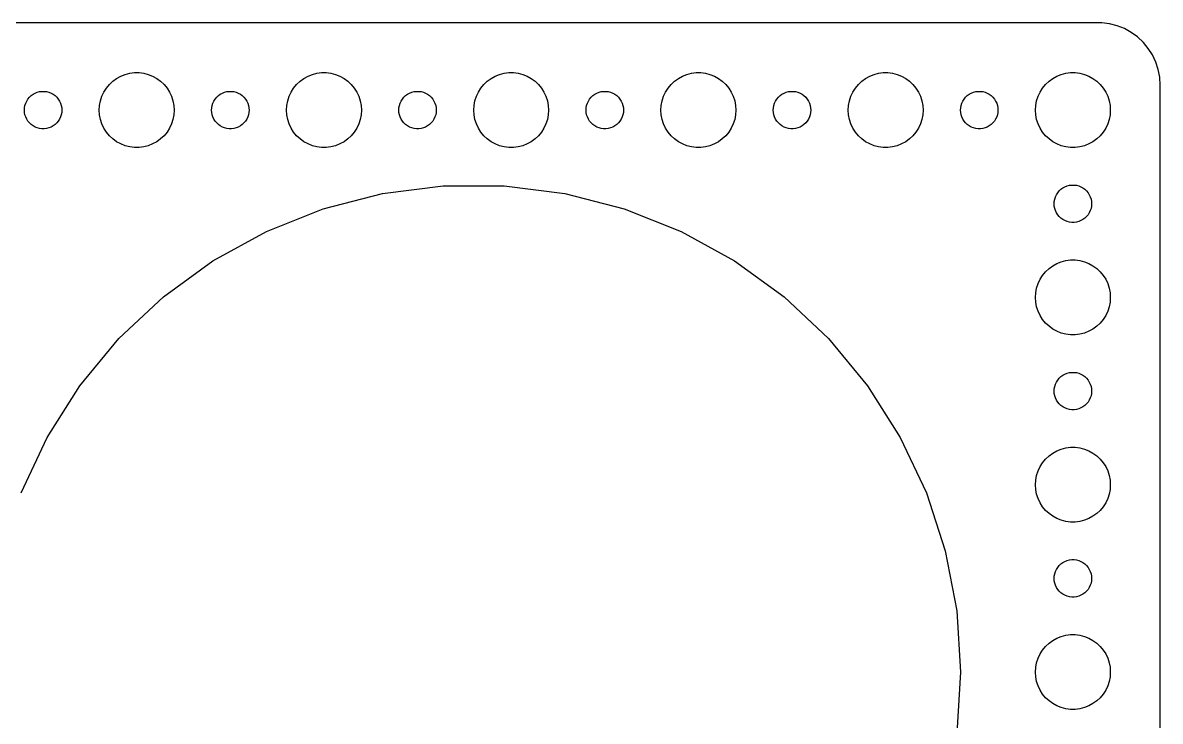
# Model space of a CAD drawing. Header units: metres. Extents: x -180 to 180, y -52 to 52.
# Drawn here: x 88.4 to 179.5, y -3.9 to 52 of the extents above; entities that cross this region are included whole.
import ezdxf

# ---------------------------------------------------------------- set-up
doc = ezdxf.new("R2010")
doc.units = ezdxf.units.M

msp = doc.modelspace()

# ---------------------------------------------------------------- linework, layer by layer
for p, q in [((174.814, 51.9901), (-174.814, 51.9901)), ((175.437, 51.9114), (174.814, 51.9901)), ((176.045, 51.7553), (175.437, 51.9114)), ((176.629, 51.5241), (176.045, 51.7553)), ((177.179, 51.2216), (176.629, 51.5241)), ((177.687, 50.8526), (177.179, 51.2216)), ((178.145, 50.4227), (177.687, 50.8526)), ((178.545, 49.9389), (178.145, 50.4227)), ((178.882, 49.4088), (178.545, 49.9389)), ((179.149, 48.8406), (178.882, 49.4088)), ((179.343, 48.2434), (179.149, 48.8406)), ((95.5877, 47.3115), (95.8925, 47.533)), ((95.8925, 47.533), (96.2227, 47.7145)), ((96.2227, 47.7145), (96.573, 47.8532)), ((96.573, 47.8532), (96.9379, 47.9469)), ((96.9379, 47.9469), (97.3116, 47.9941)), ((97.3116, 47.9941), (97.6884, 47.9941)), ((97.6884, 47.9941), (98.0621, 47.9469)), ((98.0621, 47.9469), (98.427, 47.8532)), ((98.427, 47.8532), (98.7773, 47.7145)), ((98.7773, 47.7145), (99.1075, 47.533)), ((99.1075, 47.533), (99.4123, 47.3115)), ((110.588, 47.3115), (110.893, 47.533)), ((110.893, 47.533), (111.223, 47.7145)), ((111.223, 47.7145), (111.573, 47.8532)), ((111.573, 47.8532), (111.938, 47.9469)), ((111.938, 47.9469), (112.312, 47.9941)), ((112.312, 47.9941), (112.688, 47.9941)), ((112.688, 47.9941), (113.062, 47.9469)), ((113.062, 47.9469), (113.427, 47.8532)), ((113.427, 47.8532), (113.777, 47.7145)), ((113.777, 47.7145), (114.107, 47.533)), ((114.107, 47.533), (114.412, 47.3115)), ((125.588, 47.3115), (125.893, 47.533)), ((125.893, 47.533), (126.223, 47.7145)), ((126.223, 47.7145), (126.573, 47.8532)), ((126.573, 47.8532), (126.938, 47.9469)), ((126.938, 47.9469), (127.312, 47.9941)), ((127.312, 47.9941), (127.688, 47.9941)), ((127.688, 47.9941), (128.062, 47.9469)), ((128.062, 47.9469), (128.427, 47.8532)), ((128.427, 47.8532), (128.777, 47.7145)), ((128.777, 47.7145), (129.107, 47.533)), ((129.107, 47.533), (129.412, 47.3115)), ((140.588, 47.3115), (140.893, 47.533)), ((140.893, 47.533), (141.223, 47.7145)), ((141.223, 47.7145), (141.573, 47.8532)), ((141.573, 47.8532), (141.938, 47.9469)), ((141.938, 47.9469), (142.312, 47.9941)), ((142.312, 47.9941), (142.688, 47.9941)), ((142.688, 47.9941), (143.062, 47.9469)), ((143.062, 47.9469), (143.427, 47.8532)), ((143.427, 47.8532), (143.777, 47.7145)), ((143.777, 47.7145), (144.107, 47.533)), ((144.107, 47.533), (144.412, 47.3115)), ((155.588, 47.3115), (155.893, 47.533)), ((155.893, 47.533), (156.223, 47.7145)), ((156.223, 47.7145), (156.573, 47.8532)), ((156.573, 47.8532), (156.938, 47.9469)), ((156.938, 47.9469), (157.312, 47.9941)), ((157.312, 47.9941), (157.688, 47.9941)), ((157.688, 47.9941), (158.062, 47.9469)), ((158.062, 47.9469), (158.427, 47.8532)), ((158.427, 47.8532), (158.777, 47.7145)), ((158.777, 47.7145), (159.107, 47.533)), ((159.107, 47.533), (159.412, 47.3115)), ((170.588, 47.3115), (170.893, 47.533)), ((170.893, 47.533), (171.223, 47.7145)), ((171.223, 47.7145), (171.573, 47.8532)), ((171.573, 47.8532), (171.938, 47.9469)), ((171.938, 47.9469), (172.312, 47.9941)), ((172.312, 47.9941), (172.688, 47.9941)), ((172.688, 47.9941), (173.062, 47.9469)), ((173.062, 47.9469), (173.427, 47.8532)), ((173.427, 47.8532), (173.777, 47.7145)), ((173.777, 47.7145), (174.107, 47.533)), ((174.107, 47.533), (174.412, 47.3115)), ((179.461, 47.6267), (179.343, 48.2434)), ((179.5, 47), (179.461, 47.6267)), ((89.7189, 46.4734), (89.9058, 46.497)), ((89.9058, 46.497), (90.0942, 46.497)), ((90.0942, 46.497), (90.2811, 46.4734)), ((94.8711, 46.4453), (95.073, 46.7634)), ((95.073, 46.7634), (95.3131, 47.0536)), ((95.3131, 47.0536), (95.5877, 47.3115)), ((99.4123, 47.3115), (99.6869, 47.0536)), ((99.6869, 47.0536), (99.927, 46.7634)), ((99.927, 46.7634), (100.129, 46.4453)), ((104.719, 46.4734), (104.906, 46.497)), ((104.906, 46.497), (105.094, 46.497)), ((105.094, 46.497), (105.281, 46.4734)), ((109.871, 46.4453), (110.073, 46.7634)), ((110.073, 46.7634), (110.313, 47.0536)), ((110.313, 47.0536), (110.588, 47.3115)), ((114.412, 47.3115), (114.687, 47.0536)), ((114.687, 47.0536), (114.927, 46.7634)), ((114.927, 46.7634), (115.129, 46.4453)), ((119.719, 46.4734), (119.906, 46.497)), ((119.906, 46.497), (120.094, 46.497)), ((120.094, 46.497), (120.281, 46.4734)), ((124.871, 46.4453), (125.073, 46.7634)), ((125.073, 46.7634), (125.313, 47.0536)), ((125.313, 47.0536), (125.588, 47.3115)), ((129.412, 47.3115), (129.687, 47.0536)), ((129.687, 47.0536), (129.927, 46.7634)), ((129.927, 46.7634), (130.129, 46.4453)), ((134.719, 46.4734), (134.906, 46.497)), ((134.906, 46.497), (135.094, 46.497)), ((135.094, 46.497), (135.281, 46.4734)), ((139.871, 46.4453), (140.073, 46.7634)), ((140.073, 46.7634), (140.313, 47.0536)), ((140.313, 47.0536), (140.588, 47.3115)), ((144.412, 47.3115), (144.687, 47.0536)), ((144.687, 47.0536), (144.927, 46.7634)), ((144.927, 46.7634), (145.129, 46.4453)), ((149.719, 46.4734), (149.906, 46.497)), ((149.906, 46.497), (150.094, 46.497)), ((150.094, 46.497), (150.281, 46.4734)), ((154.871, 46.4453), (155.073, 46.7634)), ((155.073, 46.7634), (155.313, 47.0536)), ((155.313, 47.0536), (155.588, 47.3115)), ((159.412, 47.3115), (159.687, 47.0536)), ((159.687, 47.0536), (159.927, 46.7634)), ((159.927, 46.7634), (160.129, 46.4453)), ((164.719, 46.4734), (164.906, 46.497)), ((164.906, 46.497), (165.094, 46.497)), ((165.094, 46.497), (165.281, 46.4734)), ((169.871, 46.4453), (170.073, 46.7634)), ((170.073, 46.7634), (170.313, 47.0536)), ((170.313, 47.0536), (170.588, 47.3115)), ((174.412, 47.3115), (174.687, 47.0536)), ((174.687, 47.0536), (174.927, 46.7634)), ((174.927, 46.7634), (175.129, 46.4453)), ((179.5, -47), (179.5, 47)), ((88.6053, 45.5522), (88.6855, 45.7226)), ((88.6855, 45.7226), (88.7865, 45.8817)), ((88.7865, 45.8817), (88.9065, 46.0268)), ((88.9065, 46.0268), (89.0439, 46.1558)), ((89.0439, 46.1558), (89.1963, 46.2665)), ((89.1963, 46.2665), (89.3613, 46.3572)), ((89.3613, 46.3572), (89.5365, 46.4266)), ((89.5365, 46.4266), (89.7189, 46.4734)), ((90.2811, 46.4734), (90.4635, 46.4266)), ((90.4635, 46.4266), (90.6387, 46.3572)), ((90.6387, 46.3572), (90.8037, 46.2665)), ((90.8037, 46.2665), (90.9561, 46.1558)), ((90.9561, 46.1558), (91.0934, 46.0268)), ((91.0934, 46.0268), (91.2135, 45.8817)), ((91.2135, 45.8817), (91.3145, 45.7226)), ((91.3145, 45.7226), (91.3947, 45.5522)), ((94.5237, 45.376), (94.5943, 45.7461)), ((94.5943, 45.7461), (94.7107, 46.1044)), ((94.7107, 46.1044), (94.8711, 46.4453)), ((100.129, 46.4453), (100.289, 46.1044)), ((100.289, 46.1044), (100.406, 45.7461)), ((100.406, 45.7461), (100.476, 45.376)), ((103.605, 45.5522), (103.686, 45.7226)), ((103.686, 45.7226), (103.786, 45.8817)), ((103.786, 45.8817), (103.907, 46.0268)), ((103.907, 46.0268), (104.044, 46.1558)), ((104.044, 46.1558), (104.196, 46.2665)), ((104.196, 46.2665), (104.361, 46.3572)), ((104.361, 46.3572), (104.536, 46.4266)), ((104.536, 46.4266), (104.719, 46.4734)), ((105.281, 46.4734), (105.464, 46.4266)), ((105.464, 46.4266), (105.639, 46.3572)), ((105.639, 46.3572), (105.804, 46.2665)), ((105.804, 46.2665), (105.956, 46.1558)), ((105.956, 46.1558), (106.093, 46.0268)), ((106.093, 46.0268), (106.214, 45.8817)), ((106.214, 45.8817), (106.314, 45.7226)), ((106.314, 45.7226), (106.395, 45.5522)), ((109.524, 45.376), (109.594, 45.7461)), ((109.594, 45.7461), (109.711, 46.1044)), ((109.711, 46.1044), (109.871, 46.4453)), ((115.129, 46.4453), (115.289, 46.1044)), ((115.289, 46.1044), (115.406, 45.7461)), ((115.406, 45.7461), (115.476, 45.376)), ((118.605, 45.5522), (118.686, 45.7226)), ((118.686, 45.7226), (118.786, 45.8817)), ((118.786, 45.8817), (118.907, 46.0268)), ((118.907, 46.0268), (119.044, 46.1558)), ((119.044, 46.1558), (119.196, 46.2665)), ((119.196, 46.2665), (119.361, 46.3572)), ((119.361, 46.3572), (119.536, 46.4266)), ((119.536, 46.4266), (119.719, 46.4734)), ((120.281, 46.4734), (120.464, 46.4266)), ((120.464, 46.4266), (120.639, 46.3572)), ((120.639, 46.3572), (120.804, 46.2665)), ((120.804, 46.2665), (120.956, 46.1558)), ((120.956, 46.1558), (121.093, 46.0268)), ((121.093, 46.0268), (121.214, 45.8817)), ((121.214, 45.8817), (121.314, 45.7226)), ((121.314, 45.7226), (121.395, 45.5522)), ((124.524, 45.376), (124.594, 45.7461)), ((124.594, 45.7461), (124.711, 46.1044)), ((124.711, 46.1044), (124.871, 46.4453)), ((130.129, 46.4453), (130.289, 46.1044)), ((130.289, 46.1044), (130.406, 45.7461)), ((130.406, 45.7461), (130.476, 45.376)), ((133.605, 45.5522), (133.686, 45.7226)), ((133.686, 45.7226), (133.786, 45.8817)), ((133.786, 45.8817), (133.907, 46.0268)), ((133.907, 46.0268), (134.044, 46.1558)), ((134.044, 46.1558), (134.196, 46.2665)), ((134.196, 46.2665), (134.361, 46.3572)), ((134.361, 46.3572), (134.536, 46.4266)), ((134.536, 46.4266), (134.719, 46.4734)), ((135.281, 46.4734), (135.464, 46.4266)), ((135.464, 46.4266), (135.639, 46.3572)), ((135.639, 46.3572), (135.804, 46.2665)), ((135.804, 46.2665), (135.956, 46.1558)), ((135.956, 46.1558), (136.093, 46.0268)), ((136.093, 46.0268), (136.214, 45.8817)), ((136.214, 45.8817), (136.314, 45.7226)), ((136.314, 45.7226), (136.395, 45.5522)), ((139.524, 45.376), (139.594, 45.7461)), ((139.594, 45.7461), (139.711, 46.1044)), ((139.711, 46.1044), (139.871, 46.4453)), ((145.129, 46.4453), (145.289, 46.1044)), ((145.289, 46.1044), (145.406, 45.7461)), ((145.406, 45.7461), (145.476, 45.376)), ((148.605, 45.5522), (148.686, 45.7226)), ((148.686, 45.7226), (148.786, 45.8817)), ((148.786, 45.8817), (148.907, 46.0268)), ((148.907, 46.0268), (149.044, 46.1558)), ((149.044, 46.1558), (149.196, 46.2665)), ((149.196, 46.2665), (149.361, 46.3572)), ((149.361, 46.3572), (149.536, 46.4266)), ((149.536, 46.4266), (149.719, 46.4734)), ((150.281, 46.4734), (150.464, 46.4266)), ((150.464, 46.4266), (150.639, 46.3572)), ((150.639, 46.3572), (150.804, 46.2665)), ((150.804, 46.2665), (150.956, 46.1558)), ((150.956, 46.1558), (151.093, 46.0268)), ((151.093, 46.0268), (151.214, 45.8817)), ((151.214, 45.8817), (151.314, 45.7226)), ((151.314, 45.7226), (151.395, 45.5522)), ((154.524, 45.376), (154.594, 45.7461)), ((154.594, 45.7461), (154.711, 46.1044)), ((154.711, 46.1044), (154.871, 46.4453)), ((160.129, 46.4453), (160.289, 46.1044)), ((160.289, 46.1044), (160.406, 45.7461)), ((160.406, 45.7461), (160.476, 45.376)), ((163.605, 45.5522), (163.686, 45.7226)), ((163.686, 45.7226), (163.786, 45.8817)), ((163.786, 45.8817), (163.907, 46.0268)), ((163.907, 46.0268), (164.044, 46.1558)), ((164.044, 46.1558), (164.196, 46.2665)), ((164.196, 46.2665), (164.361, 46.3572)), ((164.361, 46.3572), (164.536, 46.4266)), ((164.536, 46.4266), (164.719, 46.4734)), ((165.281, 46.4734), (165.464, 46.4266)), ((165.464, 46.4266), (165.639, 46.3572)), ((165.639, 46.3572), (165.804, 46.2665)), ((165.804, 46.2665), (165.956, 46.1558)), ((165.956, 46.1558), (166.093, 46.0268)), ((166.093, 46.0268), (166.214, 45.8817)), ((166.214, 45.8817), (166.314, 45.7226)), ((166.314, 45.7226), (166.395, 45.5522)), ((169.524, 45.376), (169.594, 45.7461)), ((169.594, 45.7461), (169.711, 46.1044)), ((169.711, 46.1044), (169.871, 46.4453)), ((175.129, 46.4453), (175.289, 46.1044)), ((175.289, 46.1044), (175.406, 45.7461)), ((175.406, 45.7461), (175.476, 45.376)), ((88.5, 45), (88.5118, 45.188)), ((88.5118, 44.812), (88.5, 45)), ((88.5118, 45.188), (88.5471, 45.373)), ((88.5471, 44.627), (88.5118, 44.812)), ((88.5471, 45.373), (88.6053, 45.5522)), ((91.3947, 45.5522), (91.4529, 45.373)), ((91.4529, 45.373), (91.4882, 45.188)), ((91.4882, 44.812), (91.4529, 44.627)), ((91.4882, 45.188), (91.5, 45)), ((91.5, 45), (91.4882, 44.812)), ((94.5, 45), (94.5237, 45.376)), ((94.5237, 44.624), (94.5, 45)), ((100.476, 45.376), (100.5, 45)), ((100.5, 45), (100.476, 44.624)), ((103.5, 45), (103.512, 45.188)), ((103.512, 44.812), (103.5, 45)), ((103.512, 45.188), (103.547, 45.373)), ((103.547, 44.627), (103.512, 44.812)), ((103.547, 45.373), (103.605, 45.5522)), ((106.395, 45.5522), (106.453, 45.373)), ((106.453, 45.373), (106.488, 45.188)), ((106.488, 44.812), (106.453, 44.627)), ((106.488, 45.188), (106.5, 45)), ((106.5, 45), (106.488, 44.812)), ((109.5, 45), (109.524, 45.376)), ((109.524, 44.624), (109.5, 45)), ((115.476, 45.376), (115.5, 45)), ((115.5, 45), (115.476, 44.624)), ((118.5, 45), (118.512, 45.188)), ((118.512, 44.812), (118.5, 45)), ((118.512, 45.188), (118.547, 45.373)), ((118.547, 44.627), (118.512, 44.812)), ((118.547, 45.373), (118.605, 45.5522)), ((121.395, 45.5522), (121.453, 45.373)), ((121.453, 45.373), (121.488, 45.188)), ((121.488, 44.812), (121.453, 44.627)), ((121.488, 45.188), (121.5, 45)), ((121.5, 45), (121.488, 44.812)), ((124.5, 45), (124.524, 45.376)), ((124.524, 44.624), (124.5, 45)), ((130.476, 45.376), (130.5, 45)), ((130.5, 45), (130.476, 44.624)), ((133.5, 45), (133.512, 45.188)), ((133.512, 44.812), (133.5, 45)), ((133.512, 45.188), (133.547, 45.373)), ((133.547, 44.627), (133.512, 44.812)), ((133.547, 45.373), (133.605, 45.5522)), ((136.395, 45.5522), (136.453, 45.373)), ((136.453, 45.373), (136.488, 45.188)), ((136.488, 44.812), (136.453, 44.627)), ((136.488, 45.188), (136.5, 45)), ((136.5, 45), (136.488, 44.812)), ((139.5, 45), (139.524, 45.376)), ((139.524, 44.624), (139.5, 45)), ((145.476, 45.376), (145.5, 45)), ((145.5, 45), (145.476, 44.624)), ((148.5, 45), (148.512, 45.188)), ((148.512, 44.812), (148.5, 45)), ((148.512, 45.188), (148.547, 45.373)), ((148.547, 44.627), (148.512, 44.812)), ((148.547, 45.373), (148.605, 45.5522)), ((151.395, 45.5522), (151.453, 45.373)), ((151.453, 45.373), (151.488, 45.188)), ((151.488, 44.812), (151.453, 44.627)), ((151.488, 45.188), (151.5, 45)), ((151.5, 45), (151.488, 44.812)), ((154.5, 45), (154.524, 45.376)), ((154.524, 44.624), (154.5, 45)), ((160.476, 45.376), (160.5, 45)), ((160.5, 45), (160.476, 44.624)), ((163.5, 45), (163.512, 45.188)), ((163.512, 44.812), (163.5, 45)), ((163.512, 45.188), (163.547, 45.373)), ((163.547, 44.627), (163.512, 44.812)), ((163.547, 45.373), (163.605, 45.5522)), ((166.395, 45.5522), (166.453, 45.373)), ((166.453, 45.373), (166.488, 45.188)), ((166.488, 44.812), (166.453, 44.627)), ((166.488, 45.188), (166.5, 45)), ((166.5, 45), (166.488, 44.812)), ((169.5, 45), (169.524, 45.376)), ((169.524, 44.624), (169.5, 45)), ((175.476, 45.376), (175.5, 45)), ((175.5, 45), (175.476, 44.624)), ((88.6053, 44.4478), (88.5471, 44.627)), ((88.6855, 44.2774), (88.6053, 44.4478)), ((88.7865, 44.1183), (88.6855, 44.2774)), ((88.9065, 43.9732), (88.7865, 44.1183)), ((89.0439, 43.8442), (88.9065, 43.9732)), ((89.1963, 43.7335), (89.0439, 43.8442)), ((90.9561, 43.8442), (90.8037, 43.7335)), ((91.0934, 43.9732), (90.9561, 43.8442)), ((91.2135, 44.1183), (91.0934, 43.9732)), ((91.3145, 44.2774), (91.2135, 44.1183)), ((91.3947, 44.4478), (91.3145, 44.2774)), ((91.4529, 44.627), (91.3947, 44.4478)), ((94.5943, 44.2539), (94.5237, 44.624)), ((94.7107, 43.8956), (94.5943, 44.2539)), ((94.8711, 43.5547), (94.7107, 43.8956)), ((100.289, 43.8956), (100.129, 43.5547)), ((100.406, 44.2539), (100.289, 43.8956)), ((100.476, 44.624), (100.406, 44.2539)), ((103.605, 44.4478), (103.547, 44.627)), ((103.686, 44.2774), (103.605, 44.4478)), ((103.786, 44.1183), (103.686, 44.2774)), ((103.907, 43.9732), (103.786, 44.1183)), ((104.044, 43.8442), (103.907, 43.9732)), ((104.196, 43.7335), (104.044, 43.8442)), ((105.956, 43.8442), (105.804, 43.7335)), ((106.093, 43.9732), (105.956, 43.8442)), ((106.214, 44.1183), (106.093, 43.9732)), ((106.314, 44.2774), (106.214, 44.1183)), ((106.395, 44.4478), (106.314, 44.2774)), ((106.453, 44.627), (106.395, 44.4478)), ((109.594, 44.2539), (109.524, 44.624)), ((109.711, 43.8956), (109.594, 44.2539)), ((109.871, 43.5547), (109.711, 43.8956)), ((115.289, 43.8956), (115.129, 43.5547)), ((115.406, 44.2539), (115.289, 43.8956)), ((115.476, 44.624), (115.406, 44.2539)), ((118.605, 44.4478), (118.547, 44.627)), ((118.686, 44.2774), (118.605, 44.4478)), ((118.786, 44.1183), (118.686, 44.2774)), ((118.907, 43.9732), (118.786, 44.1183)), ((119.044, 43.8442), (118.907, 43.9732)), ((119.196, 43.7335), (119.044, 43.8442)), ((120.956, 43.8442), (120.804, 43.7335)), ((121.093, 43.9732), (120.956, 43.8442)), ((121.214, 44.1183), (121.093, 43.9732)), ((121.314, 44.2774), (121.214, 44.1183)), ((121.395, 44.4478), (121.314, 44.2774)), ((121.453, 44.627), (121.395, 44.4478)), ((124.594, 44.2539), (124.524, 44.624)), ((124.711, 43.8956), (124.594, 44.2539)), ((124.871, 43.5547), (124.711, 43.8956)), ((130.289, 43.8956), (130.129, 43.5547)), ((130.406, 44.2539), (130.289, 43.8956)), ((130.476, 44.624), (130.406, 44.2539)), ((133.605, 44.4478), (133.547, 44.627)), ((133.686, 44.2774), (133.605, 44.4478)), ((133.786, 44.1183), (133.686, 44.2774)), ((133.907, 43.9732), (133.786, 44.1183)), ((134.044, 43.8442), (133.907, 43.9732)), ((134.196, 43.7335), (134.044, 43.8442)), ((135.956, 43.8442), (135.804, 43.7335)), ((136.093, 43.9732), (135.956, 43.8442)), ((136.214, 44.1183), (136.093, 43.9732)), ((136.314, 44.2774), (136.214, 44.1183)), ((136.395, 44.4478), (136.314, 44.2774)), ((136.453, 44.627), (136.395, 44.4478)), ((139.594, 44.2539), (139.524, 44.624)), ((139.711, 43.8956), (139.594, 44.2539)), ((139.871, 43.5547), (139.711, 43.8956)), ((145.289, 43.8956), (145.129, 43.5547)), ((145.406, 44.2539), (145.289, 43.8956)), ((145.476, 44.624), (145.406, 44.2539)), ((148.605, 44.4478), (148.547, 44.627)), ((148.686, 44.2774), (148.605, 44.4478)), ((148.786, 44.1183), (148.686, 44.2774)), ((148.907, 43.9732), (148.786, 44.1183)), ((149.044, 43.8442), (148.907, 43.9732)), ((149.196, 43.7335), (149.044, 43.8442)), ((150.956, 43.8442), (150.804, 43.7335)), ((151.093, 43.9732), (150.956, 43.8442)), ((151.214, 44.1183), (151.093, 43.9732)), ((151.314, 44.2774), (151.214, 44.1183)), ((151.395, 44.4478), (151.314, 44.2774)), ((151.453, 44.627), (151.395, 44.4478)), ((154.594, 44.2539), (154.524, 44.624)), ((154.711, 43.8956), (154.594, 44.2539)), ((154.871, 43.5547), (154.711, 43.8956)), ((160.289, 43.8956), (160.129, 43.5547)), ((160.406, 44.2539), (160.289, 43.8956)), ((160.476, 44.624), (160.406, 44.2539)), ((163.605, 44.4478), (163.547, 44.627)), ((163.686, 44.2774), (163.605, 44.4478)), ((163.786, 44.1183), (163.686, 44.2774)), ((163.907, 43.9732), (163.786, 44.1183)), ((164.044, 43.8442), (163.907, 43.9732)), ((164.196, 43.7335), (164.044, 43.8442)), ((165.956, 43.8442), (165.804, 43.7335)), ((166.093, 43.9732), (165.956, 43.8442)), ((166.214, 44.1183), (166.093, 43.9732)), ((166.314, 44.2774), (166.214, 44.1183)), ((166.395, 44.4478), (166.314, 44.2774)), ((166.453, 44.627), (166.395, 44.4478)), ((169.594, 44.2539), (169.524, 44.624)), ((169.711, 43.8956), (169.594, 44.2539)), ((169.871, 43.5547), (169.711, 43.8956)), ((175.289, 43.8956), (175.129, 43.5547)), ((175.406, 44.2539), (175.289, 43.8956)), ((175.476, 44.624), (175.406, 44.2539)), ((89.3613, 43.6428), (89.1963, 43.7335)), ((89.5365, 43.5734), (89.3613, 43.6428)), ((89.7189, 43.5266), (89.5365, 43.5734)), ((89.9058, 43.503), (89.7189, 43.5266)), ((90.0942, 43.503), (89.9058, 43.503)), ((90.2811, 43.5266), (90.0942, 43.503)), ((90.4635, 43.5734), (90.2811, 43.5266)), ((90.6387, 43.6428), (90.4635, 43.5734)), ((90.8037, 43.7335), (90.6387, 43.6428)), ((95.073, 43.2366), (94.8711, 43.5547)), ((95.3131, 42.9464), (95.073, 43.2366)), ((95.5877, 42.6885), (95.3131, 42.9464)), ((99.6869, 42.9464), (99.4123, 42.6885)), ((99.927, 43.2366), (99.6869, 42.9464)), ((100.129, 43.5547), (99.927, 43.2366)), ((104.361, 43.6428), (104.196, 43.7335)), ((104.536, 43.5734), (104.361, 43.6428)), ((104.719, 43.5266), (104.536, 43.5734)), ((104.906, 43.503), (104.719, 43.5266)), ((105.094, 43.503), (104.906, 43.503)), ((105.281, 43.5266), (105.094, 43.503)), ((105.464, 43.5734), (105.281, 43.5266)), ((105.639, 43.6428), (105.464, 43.5734)), ((105.804, 43.7335), (105.639, 43.6428)), ((110.073, 43.2366), (109.871, 43.5547)), ((110.313, 42.9464), (110.073, 43.2366)), ((110.588, 42.6885), (110.313, 42.9464)), ((114.687, 42.9464), (114.412, 42.6885)), ((114.927, 43.2366), (114.687, 42.9464)), ((115.129, 43.5547), (114.927, 43.2366)), ((119.361, 43.6428), (119.196, 43.7335)), ((119.536, 43.5734), (119.361, 43.6428)), ((119.719, 43.5266), (119.536, 43.5734)), ((119.906, 43.503), (119.719, 43.5266)), ((120.094, 43.503), (119.906, 43.503)), ((120.281, 43.5266), (120.094, 43.503)), ((120.464, 43.5734), (120.281, 43.5266)), ((120.639, 43.6428), (120.464, 43.5734)), ((120.804, 43.7335), (120.639, 43.6428)), ((125.073, 43.2366), (124.871, 43.5547)), ((125.313, 42.9464), (125.073, 43.2366)), ((125.588, 42.6885), (125.313, 42.9464)), ((129.687, 42.9464), (129.412, 42.6885)), ((129.927, 43.2366), (129.687, 42.9464)), ((130.129, 43.5547), (129.927, 43.2366)), ((134.361, 43.6428), (134.196, 43.7335)), ((134.536, 43.5734), (134.361, 43.6428)), ((134.719, 43.5266), (134.536, 43.5734)), ((134.906, 43.503), (134.719, 43.5266)), ((135.094, 43.503), (134.906, 43.503)), ((135.281, 43.5266), (135.094, 43.503)), ((135.464, 43.5734), (135.281, 43.5266)), ((135.639, 43.6428), (135.464, 43.5734)), ((135.804, 43.7335), (135.639, 43.6428)), ((140.073, 43.2366), (139.871, 43.5547)), ((140.313, 42.9464), (140.073, 43.2366)), ((140.588, 42.6885), (140.313, 42.9464)), ((144.687, 42.9464), (144.412, 42.6885)), ((144.927, 43.2366), (144.687, 42.9464)), ((145.129, 43.5547), (144.927, 43.2366)), ((149.361, 43.6428), (149.196, 43.7335)), ((149.536, 43.5734), (149.361, 43.6428)), ((149.719, 43.5266), (149.536, 43.5734)), ((149.906, 43.503), (149.719, 43.5266)), ((150.094, 43.503), (149.906, 43.503)), ((150.281, 43.5266), (150.094, 43.503)), ((150.464, 43.5734), (150.281, 43.5266)), ((150.639, 43.6428), (150.464, 43.5734)), ((150.804, 43.7335), (150.639, 43.6428)), ((155.073, 43.2366), (154.871, 43.5547)), ((155.313, 42.9464), (155.073, 43.2366)), ((155.588, 42.6885), (155.313, 42.9464)), ((159.687, 42.9464), (159.412, 42.6885)), ((159.927, 43.2366), (159.687, 42.9464)), ((160.129, 43.5547), (159.927, 43.2366)), ((164.361, 43.6428), (164.196, 43.7335)), ((164.536, 43.5734), (164.361, 43.6428)), ((164.719, 43.5266), (164.536, 43.5734)), ((164.906, 43.503), (164.719, 43.5266)), ((165.094, 43.503), (164.906, 43.503)), ((165.281, 43.5266), (165.094, 43.503)), ((165.464, 43.5734), (165.281, 43.5266)), ((165.639, 43.6428), (165.464, 43.5734)), ((165.804, 43.7335), (165.639, 43.6428)), ((170.073, 43.2366), (169.871, 43.5547)), ((170.313, 42.9464), (170.073, 43.2366)), ((170.588, 42.6885), (170.313, 42.9464)), ((174.687, 42.9464), (174.412, 42.6885)), ((174.927, 43.2366), (174.687, 42.9464)), ((175.129, 43.5547), (174.927, 43.2366)), ((95.8925, 42.467), (95.5877, 42.6885)), ((96.2227, 42.2855), (95.8925, 42.467)), ((96.573, 42.1468), (96.2227, 42.2855)), ((96.9379, 42.0531), (96.573, 42.1468)), ((97.3116, 42.0059), (96.9379, 42.0531)), ((97.6884, 42.0059), (97.3116, 42.0059)), ((98.0621, 42.0531), (97.6884, 42.0059)), ((98.427, 42.1468), (98.0621, 42.0531)), ((98.7773, 42.2855), (98.427, 42.1468)), ((99.1075, 42.467), (98.7773, 42.2855)), ((99.4123, 42.6885), (99.1075, 42.467)), ((110.893, 42.467), (110.588, 42.6885)), ((111.223, 42.2855), (110.893, 42.467)), ((111.573, 42.1468), (111.223, 42.2855)), ((111.938, 42.0531), (111.573, 42.1468)), ((112.312, 42.0059), (111.938, 42.0531)), ((112.688, 42.0059), (112.312, 42.0059)), ((113.062, 42.0531), (112.688, 42.0059)), ((113.427, 42.1468), (113.062, 42.0531)), ((113.777, 42.2855), (113.427, 42.1468)), ((114.107, 42.467), (113.777, 42.2855)), ((114.412, 42.6885), (114.107, 42.467)), ((125.893, 42.467), (125.588, 42.6885)), ((126.223, 42.2855), (125.893, 42.467)), ((126.573, 42.1468), (126.223, 42.2855)), ((126.938, 42.0531), (126.573, 42.1468)), ((127.312, 42.0059), (126.938, 42.0531)), ((127.688, 42.0059), (127.312, 42.0059)), ((128.062, 42.0531), (127.688, 42.0059)), ((128.427, 42.1468), (128.062, 42.0531)), ((128.777, 42.2855), (128.427, 42.1468)), ((129.107, 42.467), (128.777, 42.2855)), ((129.412, 42.6885), (129.107, 42.467)), ((140.893, 42.467), (140.588, 42.6885)), ((141.223, 42.2855), (140.893, 42.467)), ((141.573, 42.1468), (141.223, 42.2855)), ((141.938, 42.0531), (141.573, 42.1468)), ((142.312, 42.0059), (141.938, 42.0531)), ((142.688, 42.0059), (142.312, 42.0059)), ((143.062, 42.0531), (142.688, 42.0059)), ((143.427, 42.1468), (143.062, 42.0531)), ((143.777, 42.2855), (143.427, 42.1468)), ((144.107, 42.467), (143.777, 42.2855)), ((144.412, 42.6885), (144.107, 42.467)), ((155.893, 42.467), (155.588, 42.6885)), ((156.223, 42.2855), (155.893, 42.467)), ((156.573, 42.1468), (156.223, 42.2855)), ((156.938, 42.0531), (156.573, 42.1468)), ((157.312, 42.0059), (156.938, 42.0531)), ((157.688, 42.0059), (157.312, 42.0059)), ((158.062, 42.0531), (157.688, 42.0059)), ((158.427, 42.1468), (158.062, 42.0531)), ((158.777, 42.2855), (158.427, 42.1468)), ((159.107, 42.467), (158.777, 42.2855)), ((159.412, 42.6885), (159.107, 42.467)), ((170.893, 42.467), (170.588, 42.6885)), ((171.223, 42.2855), (170.893, 42.467)), ((171.573, 42.1468), (171.223, 42.2855)), ((171.938, 42.0531), (171.573, 42.1468)), ((172.312, 42.0059), (171.938, 42.0531)), ((172.688, 42.0059), (172.312, 42.0059)), ((173.062, 42.0531), (172.688, 42.0059)), ((173.427, 42.1468), (173.062, 42.0531)), ((173.777, 42.2855), (173.427, 42.1468)), ((174.107, 42.467), (173.777, 42.2855)), ((174.412, 42.6885), (174.107, 42.467)), ((112.448, 37.0912), (117.192, 38.3092)), ((117.192, 38.3092), (122.051, 38.923)), ((122.051, 38.923), (126.949, 38.923)), ((126.949, 38.923), (131.808, 38.3092)), ((131.808, 38.3092), (136.552, 37.0912)), ((171.186, 38.2226), (171.286, 38.3817)), ((171.286, 38.3817), (171.407, 38.5268)), ((171.407, 38.5268), (171.544, 38.6558)), ((171.544, 38.6558), (171.696, 38.7665)), ((171.696, 38.7665), (171.861, 38.8572)), ((171.861, 38.8572), (172.036, 38.9266)), ((172.036, 38.9266), (172.219, 38.9734)), ((172.219, 38.9734), (172.406, 38.997)), ((172.406, 38.997), (172.594, 38.997)), ((172.594, 38.997), (172.781, 38.9734)), ((172.781, 38.9734), (172.964, 38.9266)), ((172.964, 38.9266), (173.139, 38.8572)), ((173.139, 38.8572), (173.304, 38.7665)), ((173.304, 38.7665), (173.456, 38.6558)), ((173.456, 38.6558), (173.593, 38.5268)), ((173.593, 38.5268), (173.714, 38.3817)), ((173.714, 38.3817), (173.814, 38.2226)), ((171, 37.5), (171.012, 37.688)), ((171.012, 37.312), (171, 37.5)), ((171.012, 37.688), (171.047, 37.873)), ((171.047, 37.873), (171.105, 38.0522)), ((171.105, 38.0522), (171.186, 38.2226)), ((173.814, 38.2226), (173.895, 38.0522)), ((173.895, 38.0522), (173.953, 37.873)), ((173.953, 37.873), (173.988, 37.688)), ((173.988, 37.688), (174, 37.5)), ((174, 37.5), (173.988, 37.312)), ((107.895, 35.2883), (112.448, 37.0912)), ((136.552, 37.0912), (141.105, 35.2883)), ((171.047, 37.127), (171.012, 37.312)), ((171.105, 36.9478), (171.047, 37.127)), ((171.186, 36.7774), (171.105, 36.9478)), ((171.286, 36.6183), (171.186, 36.7774)), ((171.407, 36.4732), (171.286, 36.6183)), ((171.544, 36.3442), (171.407, 36.4732)), ((173.593, 36.4732), (173.456, 36.3442)), ((173.714, 36.6183), (173.593, 36.4732)), ((173.814, 36.7774), (173.714, 36.6183)), ((173.895, 36.9478), (173.814, 36.7774)), ((173.953, 37.127), (173.895, 36.9478)), ((173.988, 37.312), (173.953, 37.127)), ((171.696, 36.2335), (171.544, 36.3442)), ((171.861, 36.1428), (171.696, 36.2335)), ((172.036, 36.0734), (171.861, 36.1428)), ((172.219, 36.0266), (172.036, 36.0734)), ((172.406, 36.003), (172.219, 36.0266)), ((172.594, 36.003), (172.406, 36.003)), ((172.781, 36.0266), (172.594, 36.003)), ((172.964, 36.0734), (172.781, 36.0266)), ((173.139, 36.1428), (172.964, 36.0734)), ((173.304, 36.2335), (173.139, 36.1428)), ((173.456, 36.3442), (173.304, 36.2335)), ((103.603, 32.9288), (107.895, 35.2883)), ((141.105, 35.2883), (145.397, 32.9288)), ((99.6405, 30.05), (103.603, 32.9288)), ((145.397, 32.9288), (149.36, 30.05)), ((171.223, 32.7145), (171.573, 32.8532)), ((171.573, 32.8532), (171.938, 32.9469)), ((171.938, 32.9469), (172.312, 32.9941)), ((172.312, 32.9941), (172.688, 32.9941)), ((172.688, 32.9941), (173.062, 32.9469)), ((173.062, 32.9469), (173.427, 32.8532)), ((173.427, 32.8532), (173.777, 32.7145)), ((170.073, 31.7634), (170.313, 32.0536)), ((170.313, 32.0536), (170.588, 32.3115)), ((170.588, 32.3115), (170.893, 32.533)), ((170.893, 32.533), (171.223, 32.7145)), ((173.777, 32.7145), (174.107, 32.533)), ((174.107, 32.533), (174.412, 32.3115)), ((174.412, 32.3115), (174.687, 32.0536)), ((174.687, 32.0536), (174.927, 31.7634)), ((169.594, 30.7461), (169.711, 31.1044)), ((169.711, 31.1044), (169.871, 31.4453)), ((169.871, 31.4453), (170.073, 31.7634)), ((174.927, 31.7634), (175.129, 31.4453)), ((175.129, 31.4453), (175.289, 31.1044)), ((175.289, 31.1044), (175.406, 30.7461)), ((169.5, 30), (169.524, 30.376)), ((169.524, 30.376), (169.594, 30.7461)), ((175.406, 30.7461), (175.476, 30.376)), ((175.476, 30.376), (175.5, 30)), ((96.0702, 26.6973), (99.6405, 30.05)), ((149.36, 30.05), (152.93, 26.6973)), ((169.524, 29.624), (169.5, 30)), ((169.594, 29.2539), (169.524, 29.624)), ((169.711, 28.8956), (169.594, 29.2539)), ((175.406, 29.2539), (175.289, 28.8956)), ((175.476, 29.624), (175.406, 29.2539)), ((175.5, 30), (175.476, 29.624)), ((169.871, 28.5547), (169.711, 28.8956)), ((170.073, 28.2366), (169.871, 28.5547)), ((175.129, 28.5547), (174.927, 28.2366)), ((175.289, 28.8956), (175.129, 28.5547)), ((170.313, 27.9464), (170.073, 28.2366)), ((170.588, 27.6884), (170.313, 27.9464)), ((170.893, 27.467), (170.588, 27.6884)), ((171.223, 27.2855), (170.893, 27.467)), ((174.107, 27.467), (173.777, 27.2855)), ((174.412, 27.6884), (174.107, 27.467)), ((174.687, 27.9464), (174.412, 27.6884)), ((174.927, 28.2366), (174.687, 27.9464)), ((92.9483, 22.9236), (96.0702, 26.6973)), ((152.93, 26.6973), (156.052, 22.9236)), ((171.573, 27.1468), (171.223, 27.2855)), ((171.938, 27.0531), (171.573, 27.1468)), ((172.312, 27.0059), (171.938, 27.0531)), ((172.688, 27.0059), (172.312, 27.0059)), ((173.062, 27.0531), (172.688, 27.0059)), ((173.427, 27.1468), (173.062, 27.0531)), ((173.777, 27.2855), (173.427, 27.1468)), ((171.544, 23.6558), (171.696, 23.7665)), ((171.696, 23.7665), (171.861, 23.8572)), ((171.861, 23.8572), (172.036, 23.9266)), ((172.036, 23.9266), (172.219, 23.9734)), ((172.219, 23.9734), (172.406, 23.997)), ((172.406, 23.997), (172.594, 23.997)), ((172.594, 23.997), (172.781, 23.9734)), ((172.781, 23.9734), (172.964, 23.9266)), ((172.964, 23.9266), (173.139, 23.8572)), ((173.139, 23.8572), (173.304, 23.7665)), ((173.304, 23.7665), (173.456, 23.6558)), ((90.324, 18.7884), (92.9483, 22.9236)), ((156.052, 22.9236), (158.676, 18.7884)), ((171.012, 22.688), (171.047, 22.873)), ((171.047, 22.873), (171.105, 23.0522)), ((171.105, 23.0522), (171.186, 23.2226)), ((171.186, 23.2226), (171.286, 23.3817)), ((171.286, 23.3817), (171.407, 23.5268)), ((171.407, 23.5268), (171.544, 23.6558)), ((173.456, 23.6558), (173.593, 23.5268)), ((173.593, 23.5268), (173.714, 23.3817)), ((173.714, 23.3817), (173.814, 23.2226)), ((173.814, 23.2226), (173.895, 23.0522)), ((173.895, 23.0522), (173.953, 22.873)), ((173.953, 22.873), (173.988, 22.688)), ((171, 22.5), (171.012, 22.688)), ((171.012, 22.312), (171, 22.5)), ((171.047, 22.127), (171.012, 22.312)), ((171.105, 21.9478), (171.047, 22.127)), ((171.186, 21.7774), (171.105, 21.9478)), ((173.895, 21.9478), (173.814, 21.7774)), ((173.953, 22.127), (173.895, 21.9478)), ((173.988, 22.312), (173.953, 22.127)), ((173.988, 22.688), (174, 22.5)), ((174, 22.5), (173.988, 22.312)), ((171.286, 21.6183), (171.186, 21.7774)), ((171.407, 21.4732), (171.286, 21.6183)), ((171.544, 21.3442), (171.407, 21.4732)), ((171.696, 21.2335), (171.544, 21.3442)), ((171.861, 21.1427), (171.696, 21.2335)), ((172.036, 21.0734), (171.861, 21.1427)), ((172.219, 21.0266), (172.036, 21.0734)), ((172.406, 21.003), (172.219, 21.0266)), ((172.594, 21.003), (172.406, 21.003)), ((172.781, 21.0266), (172.594, 21.003)), ((172.964, 21.0734), (172.781, 21.0266)), ((173.139, 21.1427), (172.964, 21.0734)), ((173.304, 21.2335), (173.139, 21.1427)), ((173.456, 21.3442), (173.304, 21.2335)), ((173.593, 21.4732), (173.456, 21.3442)), ((173.714, 21.6183), (173.593, 21.4732)), ((173.814, 21.7774), (173.714, 21.6183)), ((88.2387, 14.3569), (90.324, 18.7884)), ((158.676, 18.7884), (160.761, 14.3569)), ((170.588, 17.3115), (170.893, 17.533)), ((170.893, 17.533), (171.223, 17.7145)), ((171.223, 17.7145), (171.573, 17.8532)), ((171.573, 17.8532), (171.938, 17.9469)), ((171.938, 17.9469), (172.312, 17.9941)), ((172.312, 17.9941), (172.688, 17.9941)), ((172.688, 17.9941), (173.062, 17.9469)), ((173.062, 17.9469), (173.427, 17.8532)), ((173.427, 17.8532), (173.777, 17.7145)), ((173.777, 17.7145), (174.107, 17.533)), ((174.107, 17.533), (174.412, 17.3115)), ((169.711, 16.1044), (169.871, 16.4453)), ((169.871, 16.4453), (170.073, 16.7634)), ((170.073, 16.7634), (170.313, 17.0536)), ((170.313, 17.0536), (170.588, 17.3115)), ((174.412, 17.3115), (174.687, 17.0536)), ((174.687, 17.0536), (174.927, 16.7634)), ((174.927, 16.7634), (175.129, 16.4453)), ((175.129, 16.4453), (175.289, 16.1044)), ((169.524, 15.376), (169.594, 15.7461)), ((169.594, 15.7461), (169.711, 16.1044)), ((175.289, 16.1044), (175.406, 15.7461)), ((175.406, 15.7461), (175.476, 15.376)), ((169.5, 15), (169.524, 15.376)), ((169.524, 14.624), (169.5, 15)), ((169.594, 14.2539), (169.524, 14.624)), ((175.476, 14.624), (175.406, 14.2539)), ((175.476, 15.376), (175.5, 15)), ((175.5, 15), (175.476, 14.624)), ((160.761, 14.3569), (162.275, 9.6989)), ((169.711, 13.8956), (169.594, 14.2539)), ((169.871, 13.5547), (169.711, 13.8956)), ((175.289, 13.8956), (175.129, 13.5547)), ((175.406, 14.2539), (175.289, 13.8956)), ((170.073, 13.2366), (169.871, 13.5547)), ((170.313, 12.9464), (170.073, 13.2366)), ((170.588, 12.6884), (170.313, 12.9464)), ((174.687, 12.9464), (174.412, 12.6884)), ((174.927, 13.2366), (174.687, 12.9464)), ((175.129, 13.5547), (174.927, 13.2366)), ((170.893, 12.467), (170.588, 12.6884)), ((171.223, 12.2855), (170.893, 12.467)), ((171.573, 12.1468), (171.223, 12.2855)), ((171.938, 12.0531), (171.573, 12.1468)), ((172.312, 12.0059), (171.938, 12.0531)), ((172.688, 12.0059), (172.312, 12.0059)), ((173.062, 12.0531), (172.688, 12.0059)), ((173.427, 12.1468), (173.062, 12.0531)), ((173.777, 12.2855), (173.427, 12.1468)), ((174.107, 12.467), (173.777, 12.2855)), ((174.412, 12.6884), (174.107, 12.467)), ((162.275, 9.6989), (163.192, 4.88799)), ((171.105, 8.05219), (171.186, 8.22263)), ((171.186, 8.22263), (171.286, 8.38167)), ((171.286, 8.38167), (171.407, 8.52681)), ((171.407, 8.52681), (171.544, 8.65576)), ((171.544, 8.65576), (171.696, 8.76648)), ((171.696, 8.76648), (171.861, 8.85724)), ((171.861, 8.85724), (172.036, 8.92657)), ((172.036, 8.92657), (172.219, 8.97342)), ((172.219, 8.97342), (172.406, 8.99704)), ((172.406, 8.99704), (172.594, 8.99704)), ((172.594, 8.99704), (172.781, 8.97342)), ((172.781, 8.97342), (172.964, 8.92657)), ((172.964, 8.92657), (173.139, 8.85724)), ((173.139, 8.85724), (173.304, 8.76648)), ((173.304, 8.76648), (173.456, 8.65576)), ((173.456, 8.65576), (173.593, 8.52681)), ((173.593, 8.52681), (173.714, 8.38167)), ((173.714, 8.38167), (173.814, 8.22263)), ((173.814, 8.22263), (173.895, 8.05219)), ((171, 7.5), (171.012, 7.68799)), ((171.012, 7.312), (171, 7.5)), ((171.012, 7.68799), (171.047, 7.87303)), ((171.047, 7.12695), (171.012, 7.312)), ((171.047, 7.87303), (171.105, 8.05219)), ((173.895, 8.05219), (173.953, 7.87303)), ((173.953, 7.87303), (173.988, 7.68799)), ((173.988, 7.312), (173.953, 7.12695)), ((173.988, 7.68799), (174, 7.5)), ((174, 7.5), (173.988, 7.312)), ((171.105, 6.9478), (171.047, 7.12695)), ((171.186, 6.77736), (171.105, 6.9478)), ((171.286, 6.61832), (171.186, 6.77736)), ((171.407, 6.47318), (171.286, 6.61832)), ((171.544, 6.34422), (171.407, 6.47318)), ((173.593, 6.47318), (173.456, 6.34422)), ((173.714, 6.61832), (173.593, 6.47318)), ((173.814, 6.77736), (173.714, 6.61832)), ((173.895, 6.9478), (173.814, 6.77736)), ((173.953, 7.12695), (173.895, 6.9478)), ((171.696, 6.23351), (171.544, 6.34422)), ((171.861, 6.14275), (171.696, 6.23351)), ((172.036, 6.07341), (171.861, 6.14275)), ((172.219, 6.02657), (172.036, 6.07341)), ((172.406, 6.00294), (172.219, 6.02657)), ((172.594, 6.00294), (172.406, 6.00294)), ((172.781, 6.02657), (172.594, 6.00294)), ((172.964, 6.07341), (172.781, 6.02657)), ((173.139, 6.14275), (172.964, 6.07341)), ((173.304, 6.23351), (173.139, 6.14275)), ((173.456, 6.34422), (173.304, 6.23351)), ((163.192, 4.88799), (163.5, 0)), ((171.223, 2.71448), (171.573, 2.85316)), ((171.573, 2.85316), (171.938, 2.94685)), ((171.938, 2.94685), (172.312, 2.99408)), ((172.312, 2.99408), (172.688, 2.99408)), ((172.688, 2.99408), (173.062, 2.94685)), ((173.062, 2.94685), (173.427, 2.85316)), ((173.427, 2.85316), (173.777, 2.71448)), ((170.073, 1.76335), (170.313, 2.05363)), ((170.313, 2.05363), (170.588, 2.31154)), ((170.588, 2.31154), (170.893, 2.53297)), ((170.893, 2.53297), (171.223, 2.71448)), ((173.777, 2.71448), (174.107, 2.53297)), ((174.107, 2.53297), (174.412, 2.31154)), ((174.412, 2.31154), (174.687, 2.05363)), ((174.687, 2.05363), (174.927, 1.76335)), ((169.594, 0.74606), (169.711, 1.10437)), ((169.711, 1.10437), (169.871, 1.44525)), ((169.871, 1.44525), (170.073, 1.76335)), ((174.927, 1.76335), (175.129, 1.44525)), ((175.129, 1.44525), (175.289, 1.10437)), ((175.289, 1.10437), (175.406, 0.74606)), ((163.5, 0), (163.192, -4.88799)), ((169.5, 0), (169.524, 0.37599)), ((169.524, -0.37599), (169.5, 0)), ((169.524, 0.37599), (169.594, 0.74606)), ((175.406, 0.74606), (175.476, 0.37599)), ((175.476, 0.37599), (175.5, 0)), ((175.5, 0), (175.476, -0.37599)), ((169.594, -0.74606), (169.524, -0.37599)), ((169.711, -1.10437), (169.594, -0.74606)), ((175.406, -0.74606), (175.289, -1.10437)), ((175.476, -0.37599), (175.406, -0.74606)), ((169.871, -1.44525), (169.711, -1.10437)), ((170.073, -1.76335), (169.871, -1.44525)), ((170.313, -2.05363), (170.073, -1.76335)), ((174.927, -1.76335), (174.687, -2.05363)), ((175.129, -1.44525), (174.927, -1.76335)), ((175.289, -1.10437), (175.129, -1.44525)), ((170.588, -2.31154), (170.313, -2.05363)), ((170.893, -2.53297), (170.588, -2.31154)), ((171.223, -2.71448), (170.893, -2.53297)), ((171.573, -2.85316), (171.223, -2.71448)), ((173.777, -2.71448), (173.427, -2.85316)), ((174.107, -2.53297), (173.777, -2.71448)), ((174.412, -2.31154), (174.107, -2.53297)), ((174.687, -2.05363), (174.412, -2.31154)), ((171.938, -2.94685), (171.573, -2.85316)), ((172.312, -2.99408), (171.938, -2.94685)), ((172.688, -2.99408), (172.312, -2.99408)), ((173.062, -2.94685), (172.688, -2.99408)), ((173.427, -2.85316), (173.062, -2.94685))]:
    msp.add_line(p, q)

doc.saveas('drawing.dxf')
